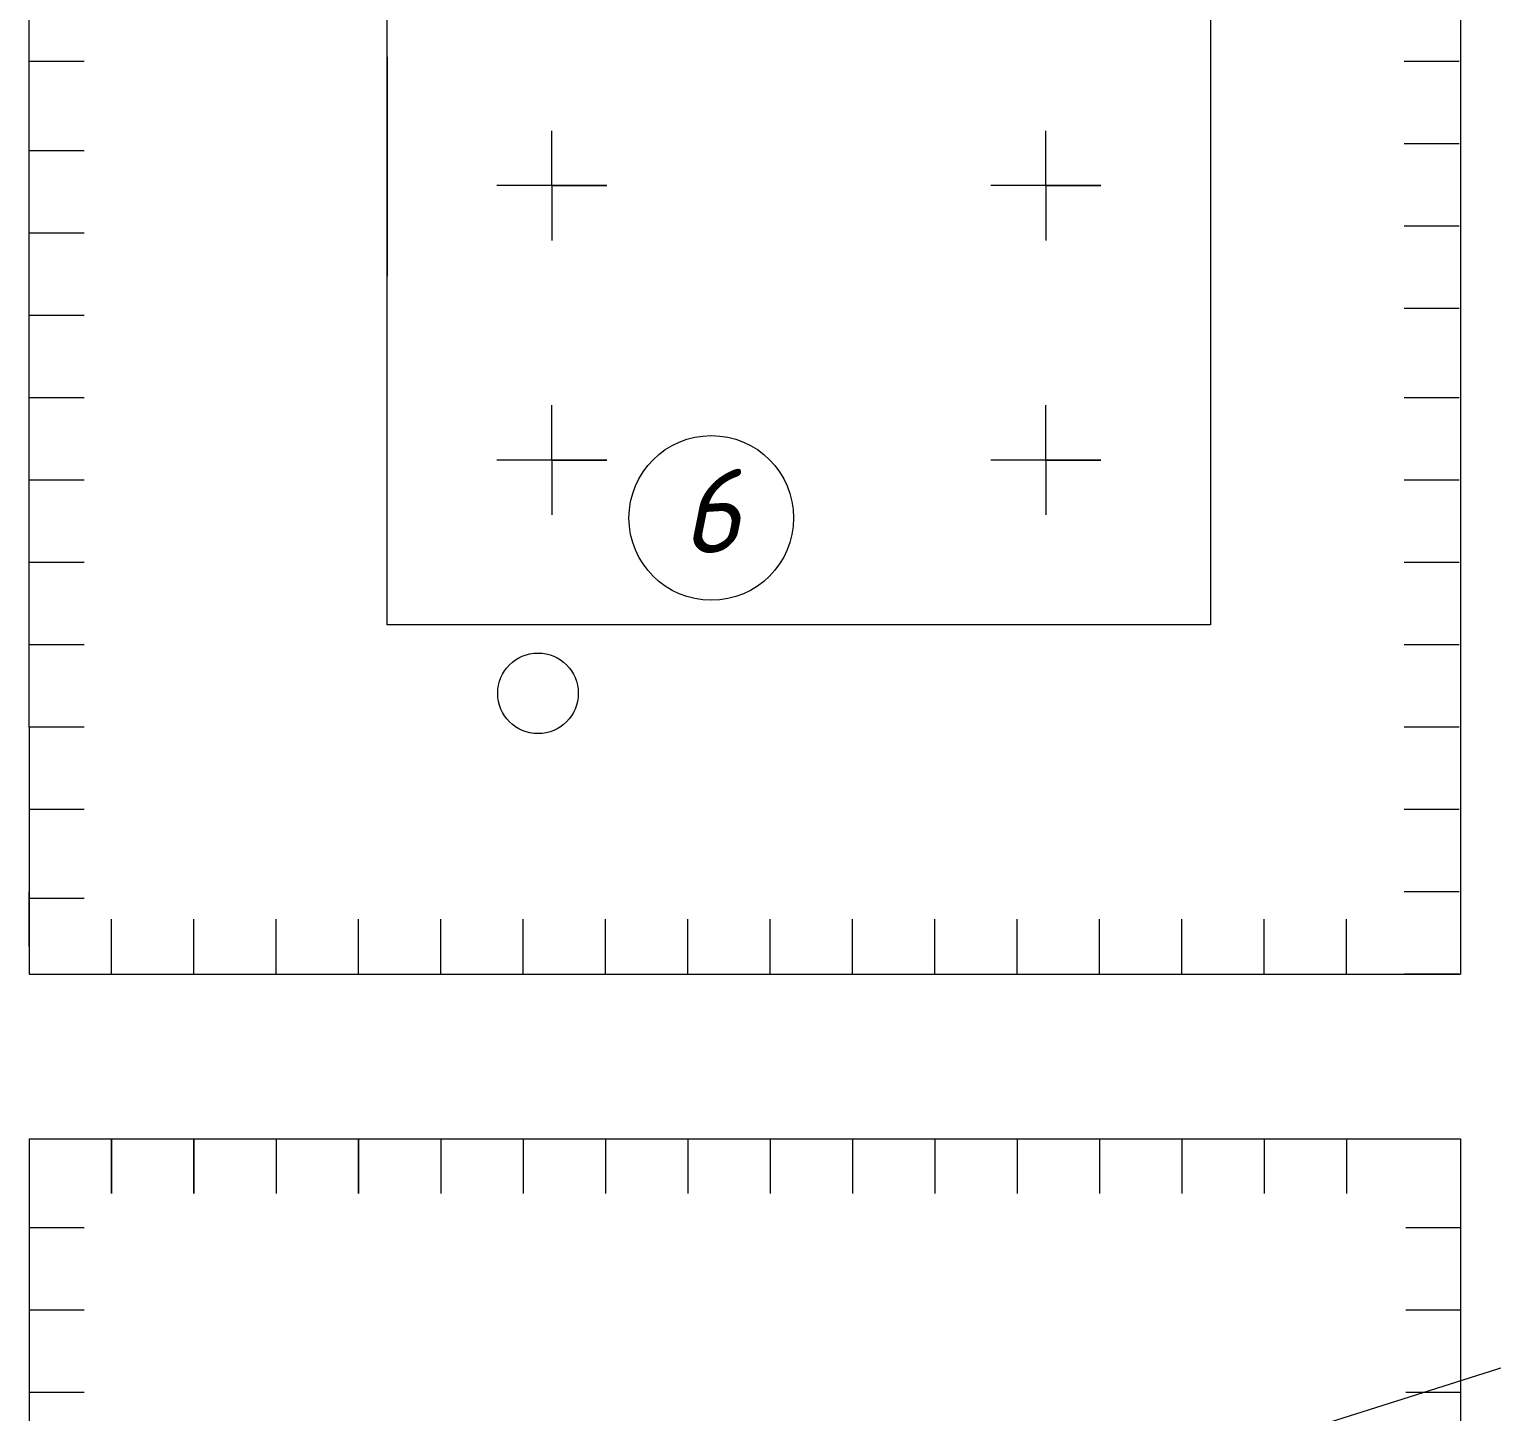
# Model space of a CAD drawing. Header units: millimetres. Extents: x 27137 to 30937, y -4667 to -569.
# Drawn here: x 30126.5 to 30153.14, y -2861.16 to -2835.98 of the extents above; entities that cross this region are included whole.
import ezdxf

# ---------------------------------------------------------------- set-up
doc = ezdxf.new("R2010")
doc.units = ezdxf.units.MM
doc.header["$LTSCALE"] = 0.4
doc.styles.add('Isocpeur', font='isocpeui.ttf', dxfattribs={"height": 2.5})

msp = doc.modelspace()

# ---------------------------------------------------------------- linework, layer by layer
at = {"lineweight": 15, "ltscale": 0.5}
for p, q in [((30126.4974, -2848.6887), (30126.4966, -2811.0508)), ((30163.7127, -2857.0754), (30136.2728, -2865.755))]:
    msp.add_line(p, q, dxfattribs=at)
at = {"lineweight": 15}
for p, q in [((30152.5767, -2811.0502), (30152.5767, -2853.1887)), ((30133.0182, -2846.8257), (30133.0182, -2821.8257)), ((30133.0182, -2846.8257), (30133.0182, -2821.8257)), ((30148.0182, -2821.8257), (30148.0182, -2846.8257)), ((30148.0182, -2821.8257), (30148.0182, -2846.8257)), ((30127.4974, -2836.5648), (30126.4974, -2836.5648)), ((30127.4974, -2836.5648), (30126.4974, -2836.5648)), ((30127.4974, -2836.5648), (30126.4974, -2836.5648)), ((30127.4974, -2836.5648), (30126.4974, -2836.5648)), ((30127.4974, -2836.5648), (30126.4974, -2836.5648)), ((30127.4974, -2836.5648), (30126.4974, -2836.5648)), ((30127.4974, -2836.5648), (30126.4974, -2836.5648)), ((30127.4974, -2836.5648), (30126.4974, -2836.5648)), ((30127.4974, -2836.5648), (30126.4974, -2836.5648)), ((30127.4974, -2836.5648), (30126.4974, -2836.5648)), ((30127.4974, -2836.5648), (30126.4974, -2836.5648)), ((30127.4974, -2836.5648), (30126.4974, -2836.5648)), ((30127.4974, -2836.5648), (30126.4974, -2836.5648)), ((30127.4974, -2836.5648), (30126.4974, -2836.5648)), ((30127.4974, -2836.5648), (30126.4974, -2836.5648)), ((30127.4974, -2836.5648), (30126.4974, -2836.5648)), ((30127.4974, -2836.5648), (30126.4974, -2836.5648)), ((30127.4974, -2836.5648), (30126.4974, -2836.5648)), ((30127.4974, -2836.5648), (30126.4974, -2836.5648)), ((30127.4974, -2836.5648), (30126.4974, -2836.5648)), ((30127.4974, -2836.5648), (30126.4974, -2836.5648)), ((30127.4974, -2836.5648), (30126.4974, -2836.5648)), ((30127.4974, -2836.5648), (30126.4974, -2836.5648)), ((30127.4974, -2836.5648), (30126.4974, -2836.5648)), ((30127.4974, -2836.5648), (30126.4974, -2836.5648)), ((30127.4974, -2836.5648), (30126.4974, -2836.5648)), ((30127.4974, -2836.5648), (30126.4974, -2836.5648)), ((30127.4974, -2836.5648), (30126.4974, -2836.5648)), ((30127.4974, -2836.5648), (30126.4974, -2836.5648)), ((30127.4974, -2836.5648), (30126.4974, -2836.5648)), ((30127.4974, -2836.5648), (30126.4974, -2836.5648)), ((30127.4974, -2836.5648), (30126.4974, -2836.5648)), ((30127.4974, -2836.5648), (30126.4974, -2836.5648)), ((30127.4974, -2836.5648), (30126.4974, -2836.5648)), ((30127.4974, -2836.5648), (30126.4974, -2836.5648)), ((30127.4974, -2836.5648), (30126.4974, -2836.5648)), ((30127.4974, -2836.5648), (30126.4974, -2836.5648)), ((30127.4974, -2836.5648), (30126.4974, -2836.5648)), ((30127.4974, -2836.5648), (30126.4974, -2836.5648)), ((30127.4974, -2836.5648), (30126.4974, -2836.5648)), ((30127.4974, -2836.5648), (30126.4974, -2836.5648)), ((30127.4974, -2836.5648), (30126.4974, -2836.5648)), ((30127.4974, -2836.5648), (30126.4974, -2836.5648)), ((30127.4974, -2836.5648), (30126.4974, -2836.5648)), ((30127.4974, -2836.5648), (30126.4974, -2836.5648)), ((30127.4974, -2836.5648), (30126.4974, -2836.5648)), ((30127.4974, -2836.5648), (30126.4974, -2836.5648)), ((30127.4974, -2836.5648), (30126.4974, -2836.5648)), ((30127.4974, -2836.5648), (30126.4974, -2836.5648)), ((30127.4974, -2836.5648), (30126.4974, -2836.5648)), ((30127.4974, -2836.5648), (30126.4974, -2836.5648)), ((30127.4974, -2836.5648), (30126.4974, -2836.5648)), ((30127.4974, -2836.5648), (30126.4974, -2836.5648)), ((30127.4974, -2836.5648), (30126.4974, -2836.5648)), ((30127.4974, -2836.5648), (30126.4974, -2836.5648)), ((30127.4974, -2836.5648), (30126.4974, -2836.5648)), ((30127.4974, -2836.5648), (30126.4974, -2836.5648)), ((30127.4974, -2836.5648), (30126.4974, -2836.5648)), ((30127.4974, -2836.5648), (30126.4974, -2836.5648)), ((30127.4974, -2836.5648), (30126.4974, -2836.5648)), ((30127.4974, -2836.5648), (30126.4974, -2836.5648)), ((30127.4974, -2836.5648), (30126.4974, -2836.5648)), ((30127.4974, -2836.5648), (30126.4974, -2836.5648)), ((30127.4974, -2836.5648), (30126.4974, -2836.5648)), ((30127.4974, -2836.5648), (30126.4974, -2836.5648)), ((30127.4974, -2836.5648), (30126.4974, -2836.5648)), ((30127.4974, -2836.5648), (30126.4974, -2836.5648)), ((30133.0182, -2836.4779), (30133.0182, -2840.4779)), ((30152.5472, -2836.5648), (30151.5472, -2836.5648)), ((30152.5472, -2836.5648), (30151.5472, -2836.5648)), ((30152.5472, -2836.5648), (30151.5472, -2836.5648)), ((30152.5472, -2836.5648), (30151.5472, -2836.5648)), ((30152.5472, -2836.5648), (30151.5472, -2836.5648)), ((30152.5472, -2836.5648), (30151.5472, -2836.5648)), ((30152.5472, -2836.5648), (30151.5472, -2836.5648)), ((30152.5472, -2836.5648), (30151.5472, -2836.5648)), ((30152.5472, -2836.5648), (30151.5472, -2836.5648)), ((30152.5472, -2836.5648), (30151.5472, -2836.5648)), ((30152.5472, -2836.5648), (30151.5472, -2836.5648)), ((30152.5472, -2836.5648), (30151.5472, -2836.5648)), ((30152.5472, -2836.5648), (30151.5472, -2836.5648)), ((30152.5472, -2836.5648), (30151.5472, -2836.5648)), ((30152.5472, -2836.5648), (30151.5472, -2836.5648)), ((30152.5472, -2836.5648), (30151.5472, -2836.5648)), ((30152.5472, -2836.5648), (30151.5472, -2836.5648)), ((30136.0182, -2838.8257), (30136.0182, -2837.8257)), ((30145.0182, -2838.8257), (30145.0182, -2837.8257)), ((30152.5472, -2838.0648), (30151.5472, -2838.0648)), ((30152.5472, -2838.0648), (30151.5472, -2838.0648)), ((30152.5472, -2838.0648), (30151.5472, -2838.0648)), ((30152.5472, -2838.0648), (30151.5472, -2838.0648)), ((30152.5472, -2838.0648), (30151.5472, -2838.0648)), ((30152.5472, -2838.0648), (30151.5472, -2838.0648)), ((30152.5472, -2838.0648), (30151.5472, -2838.0648)), ((30152.5472, -2838.0648), (30151.5472, -2838.0648)), ((30152.5472, -2838.0648), (30151.5472, -2838.0648)), ((30152.5472, -2838.0648), (30151.5472, -2838.0648)), ((30152.5472, -2838.0648), (30151.5472, -2838.0648)), ((30127.4974, -2838.1887), (30126.4974, -2838.1887)), ((30127.4974, -2838.1887), (30126.4974, -2838.1887)), ((30127.4974, -2838.1887), (30126.4974, -2838.1887)), ((30127.4974, -2838.1887), (30126.4974, -2838.1887)), ((30127.4974, -2838.1887), (30126.4974, -2838.1887)), ((30127.4974, -2838.1887), (30126.4974, -2838.1887)), ((30127.4974, -2838.1887), (30126.4974, -2838.1887)), ((30127.4974, -2838.1887), (30126.4974, -2838.1887)), ((30127.4974, -2838.1887), (30126.4974, -2838.1887)), ((30127.4974, -2838.1887), (30126.4974, -2838.1887)), ((30127.4974, -2838.1887), (30126.4974, -2838.1887)), ((30127.4974, -2838.1887), (30126.4974, -2838.1887)), ((30127.4974, -2838.1887), (30126.4974, -2838.1887)), ((30127.4974, -2838.1887), (30126.4974, -2838.1887)), ((30127.4974, -2838.1887), (30126.4974, -2838.1887)), ((30127.4974, -2838.1887), (30126.4974, -2838.1887)), ((30127.4974, -2838.1887), (30126.4974, -2838.1887)), ((30127.4974, -2838.1887), (30126.4974, -2838.1887)), ((30127.4974, -2838.1887), (30126.4974, -2838.1887)), ((30127.4974, -2838.1887), (30126.4974, -2838.1887)), ((30127.4974, -2838.1887), (30126.4974, -2838.1887)), ((30127.4974, -2838.1887), (30126.4974, -2838.1887)), ((30127.4974, -2838.1887), (30126.4974, -2838.1887)), ((30127.4974, -2838.1887), (30126.4974, -2838.1887)), ((30127.4974, -2838.1887), (30126.4974, -2838.1887)), ((30136.0182, -2838.8257), (30135.0182, -2838.8257)), ((30136.0182, -2838.8257), (30135.7079, -2838.8257)), ((30136.0182, -2838.8257), (30136.0182, -2838.8257)), ((30136.0182, -2838.8257), (30137.0182, -2838.8257)), ((30137.0182, -2838.8257), (30136.0182, -2838.8257)), ((30136.0182, -2838.8257), (30136.0182, -2839.8257)), ((30145.0182, -2838.8257), (30144.0182, -2838.8257)), ((30145.0182, -2838.8257), (30144.7079, -2838.8257)), ((30145.0182, -2838.8257), (30145.0182, -2838.8257)), ((30145.0182, -2838.8257), (30146.0182, -2838.8257)), ((30146.0182, -2838.8257), (30145.0182, -2838.8257)), ((30145.0182, -2838.8257), (30145.0182, -2839.8257)), ((30133.0182, -2846.8257), (30133.0182, -2839.2164)), ((30127.4974, -2839.6887), (30126.4974, -2839.6887)), ((30127.4974, -2839.6887), (30126.4974, -2839.6887)), ((30127.4974, -2839.6887), (30126.4974, -2839.6887)), ((30127.4974, -2839.6887), (30126.4974, -2839.6887)), ((30127.4974, -2839.6887), (30126.4974, -2839.6887)), ((30127.4974, -2839.6887), (30126.4974, -2839.6887)), ((30127.4974, -2839.6887), (30126.4974, -2839.6887)), ((30127.4974, -2839.6887), (30126.4974, -2839.6887)), ((30127.4974, -2839.6887), (30126.4974, -2839.6887)), ((30127.4974, -2839.6887), (30126.4974, -2839.6887)), ((30127.4974, -2839.6887), (30126.4974, -2839.6887)), ((30127.4974, -2839.6887), (30126.4974, -2839.6887)), ((30127.4974, -2839.6887), (30126.4974, -2839.6887)), ((30127.4974, -2839.6887), (30126.4974, -2839.6887)), ((30127.4974, -2839.6887), (30126.4974, -2839.6887)), ((30127.4974, -2839.6887), (30126.4974, -2839.6887)), ((30127.4974, -2839.6887), (30126.4974, -2839.6887)), ((30152.5472, -2839.5648), (30151.5472, -2839.5648)), ((30152.5472, -2839.5648), (30151.5472, -2839.5648)), ((30152.5472, -2839.5648), (30151.5472, -2839.5648)), ((30152.5472, -2839.5648), (30151.5472, -2839.5648)), ((30152.5472, -2839.5648), (30151.5472, -2839.5648)), ((30152.5472, -2839.5648), (30151.5472, -2839.5648)), ((30152.5472, -2839.5648), (30151.5472, -2839.5648)), ((30152.5472, -2839.5648), (30151.5472, -2839.5648)), ((30152.5472, -2839.5648), (30151.5472, -2839.5648)), ((30152.5472, -2839.5648), (30151.5472, -2839.5648)), ((30152.5472, -2839.5648), (30151.5472, -2839.5648)), ((30152.5472, -2839.5648), (30151.5472, -2839.5648)), ((30152.5472, -2839.5648), (30151.5472, -2839.5648)), ((30152.5472, -2839.5648), (30151.5472, -2839.5648)), ((30152.5472, -2839.5648), (30151.5472, -2839.5648)), ((30152.5472, -2839.5648), (30151.5472, -2839.5648)), ((30152.5472, -2839.5648), (30151.5472, -2839.5648)), ((30152.5472, -2839.5648), (30151.5472, -2839.5648)), ((30152.5472, -2839.5648), (30151.5472, -2839.5648)), ((30152.5472, -2839.5648), (30151.5472, -2839.5648)), ((30152.5472, -2839.5648), (30151.5472, -2839.5648)), ((30152.5472, -2841.0648), (30151.5472, -2841.0648)), ((30152.5472, -2841.0648), (30151.5472, -2841.0648)), ((30152.5472, -2841.0648), (30151.5472, -2841.0648)), ((30152.5472, -2841.0648), (30151.5472, -2841.0648)), ((30152.5472, -2841.0648), (30151.5472, -2841.0648)), ((30152.5472, -2841.0648), (30151.5472, -2841.0648)), ((30152.5472, -2841.0648), (30151.5472, -2841.0648)), ((30152.5472, -2841.0648), (30151.5472, -2841.0648)), ((30152.5472, -2841.0648), (30151.5472, -2841.0648)), ((30152.5472, -2841.0648), (30151.5472, -2841.0648)), ((30152.5472, -2841.0648), (30151.5472, -2841.0648)), ((30152.5472, -2841.0648), (30151.5472, -2841.0648)), ((30152.5472, -2841.0648), (30151.5472, -2841.0648)), ((30152.5472, -2841.0648), (30151.5472, -2841.0648)), ((30152.5472, -2841.0648), (30151.5472, -2841.0648)), ((30152.5472, -2841.0648), (30151.5472, -2841.0648)), ((30152.5472, -2841.0648), (30151.5472, -2841.0648)), ((30152.5472, -2841.0648), (30151.5472, -2841.0648)), ((30152.5472, -2841.0648), (30151.5472, -2841.0648)), ((30152.5472, -2841.0648), (30151.5472, -2841.0648)), ((30152.5472, -2841.0648), (30151.5472, -2841.0648)), ((30152.5472, -2841.0648), (30151.5472, -2841.0648)), ((30152.5472, -2841.0648), (30151.5472, -2841.0648)), ((30152.5472, -2841.0648), (30151.5472, -2841.0648)), ((30152.5472, -2841.0648), (30151.5472, -2841.0648)), ((30152.5472, -2841.0648), (30151.5472, -2841.0648)), ((30152.5472, -2841.0648), (30151.5472, -2841.0648)), ((30152.5472, -2841.0648), (30151.5472, -2841.0648)), ((30152.5472, -2841.0648), (30151.5472, -2841.0648)), ((30152.5472, -2841.0648), (30151.5472, -2841.0648)), ((30152.5472, -2841.0648), (30151.5472, -2841.0648)), ((30152.5472, -2841.0648), (30151.5472, -2841.0648)), ((30152.5472, -2841.0648), (30151.5472, -2841.0648)), ((30152.5472, -2841.0648), (30151.5472, -2841.0648)), ((30152.5472, -2841.0648), (30151.5472, -2841.0648)), ((30152.5472, -2841.0648), (30151.5472, -2841.0648)), ((30152.5472, -2841.0648), (30151.5472, -2841.0648)), ((30152.5472, -2841.0648), (30151.5472, -2841.0648)), ((30152.5472, -2841.0648), (30151.5472, -2841.0648)), ((30152.5472, -2841.0648), (30151.5472, -2841.0648)), ((30152.5472, -2841.0648), (30151.5472, -2841.0648)), ((30152.5472, -2841.0648), (30151.5472, -2841.0648)), ((30152.5472, -2841.0648), (30151.5472, -2841.0648)), ((30152.5472, -2841.0648), (30151.5472, -2841.0648)), ((30152.5472, -2841.0648), (30151.5472, -2841.0648)), ((30152.5472, -2841.0648), (30151.5472, -2841.0648)), ((30152.5472, -2841.0648), (30151.5472, -2841.0648)), ((30152.5472, -2841.0648), (30151.5472, -2841.0648)), ((30152.5472, -2841.0648), (30151.5472, -2841.0648)), ((30152.5472, -2841.0648), (30151.5472, -2841.0648)), ((30152.5472, -2841.0648), (30151.5472, -2841.0648)), ((30152.5472, -2841.0648), (30151.5472, -2841.0648)), ((30152.5472, -2841.0648), (30151.5472, -2841.0648)), ((30152.5472, -2841.0648), (30151.5472, -2841.0648)), ((30152.5472, -2841.0648), (30151.5472, -2841.0648)), ((30152.5472, -2841.0648), (30151.5472, -2841.0648)), ((30152.5472, -2841.0648), (30151.5472, -2841.0648)), ((30152.5472, -2841.0648), (30151.5472, -2841.0648)), ((30152.5472, -2841.0648), (30151.5472, -2841.0648)), ((30152.5472, -2841.0648), (30151.5472, -2841.0648)), ((30152.5472, -2841.0648), (30151.5472, -2841.0648)), ((30152.5472, -2841.0648), (30151.5472, -2841.0648)), ((30152.5472, -2841.0648), (30151.5472, -2841.0648)), ((30152.5472, -2841.0648), (30151.5472, -2841.0648)), ((30152.5472, -2841.0648), (30151.5472, -2841.0648)), ((30152.5472, -2841.0648), (30151.5472, -2841.0648)), ((30152.5472, -2841.0648), (30151.5472, -2841.0648)), ((30127.4974, -2841.1887), (30126.4974, -2841.1887)), ((30127.4974, -2841.1887), (30126.4974, -2841.1887)), ((30127.4974, -2841.1887), (30126.4974, -2841.1887)), ((30127.4974, -2841.1887), (30126.4974, -2841.1887)), ((30127.4974, -2841.1887), (30126.4974, -2841.1887)), ((30127.4974, -2841.1887), (30126.4974, -2841.1887)), ((30127.4974, -2841.1887), (30126.4974, -2841.1887)), ((30127.4974, -2841.1887), (30126.4974, -2841.1887)), ((30127.4974, -2841.1887), (30126.4974, -2841.1887)), ((30127.4974, -2841.1887), (30126.4974, -2841.1887)), ((30127.4974, -2841.1887), (30126.4974, -2841.1887)), ((30127.4974, -2842.6887), (30126.4974, -2842.6887)), ((30127.4974, -2842.6887), (30126.4974, -2842.6887)), ((30127.4974, -2842.6887), (30126.4974, -2842.6887)), ((30127.4974, -2842.6887), (30126.4974, -2842.6887)), ((30127.4974, -2842.6887), (30126.4974, -2842.6887)), ((30127.4974, -2842.6887), (30126.4974, -2842.6887)), ((30127.4974, -2842.6887), (30126.4974, -2842.6887)), ((30127.4974, -2842.6887), (30126.4974, -2842.6887)), ((30127.4974, -2842.6887), (30126.4974, -2842.6887)), ((30127.4974, -2842.6887), (30126.4974, -2842.6887)), ((30127.4974, -2842.6887), (30126.4974, -2842.6887)), ((30127.4974, -2842.6887), (30126.4974, -2842.6887)), ((30127.4974, -2842.6887), (30126.4974, -2842.6887)), ((30152.5472, -2842.6887), (30151.5472, -2842.6887)), ((30152.5472, -2842.6887), (30151.5472, -2842.6887)), ((30152.5472, -2842.6887), (30151.5472, -2842.6887)), ((30152.5472, -2842.6887), (30151.5472, -2842.6887)), ((30152.5472, -2842.6887), (30151.5472, -2842.6887)), ((30152.5472, -2842.6887), (30151.5472, -2842.6887)), ((30152.5472, -2842.6887), (30151.5472, -2842.6887)), ((30152.5472, -2842.6887), (30151.5472, -2842.6887)), ((30152.5472, -2842.6887), (30151.5472, -2842.6887)), ((30152.5472, -2842.6887), (30151.5472, -2842.6887)), ((30152.5472, -2842.6887), (30151.5472, -2842.6887)), ((30152.5472, -2842.6887), (30151.5472, -2842.6887)), ((30152.5472, -2842.6887), (30151.5472, -2842.6887)), ((30152.5472, -2842.6887), (30151.5472, -2842.6887)), ((30152.5472, -2842.6887), (30151.5472, -2842.6887)), ((30152.5472, -2842.6887), (30151.5472, -2842.6887)), ((30152.5472, -2842.6887), (30151.5472, -2842.6887)), ((30152.5472, -2842.6887), (30151.5472, -2842.6887)), ((30152.5472, -2842.6887), (30151.5472, -2842.6887)), ((30152.5472, -2842.6887), (30151.5472, -2842.6887)), ((30152.5472, -2842.6887), (30151.5472, -2842.6887)), ((30152.5472, -2842.6887), (30151.5472, -2842.6887)), ((30152.5472, -2842.6887), (30151.5472, -2842.6887)), ((30152.5472, -2842.6887), (30151.5472, -2842.6887)), ((30152.5472, -2842.6887), (30151.5472, -2842.6887)), ((30136.0182, -2843.8257), (30136.0182, -2842.8257)), ((30145.0182, -2843.8257), (30145.0182, -2842.8257)), ((30136.0182, -2843.8257), (30135.0182, -2843.8257)), ((30136.0182, -2843.8257), (30136.0182, -2843.8257)), ((30136.0182, -2843.8257), (30136.0182, -2844.2885)), ((30136.0182, -2843.8257), (30137.0182, -2843.8257)), ((30137.0182, -2843.8257), (30136.0182, -2843.8257)), ((30136.0182, -2843.8257), (30136.0182, -2844.8257)), ((30145.0182, -2843.8257), (30144.0182, -2843.8257)), ((30145.0182, -2843.8257), (30145.0182, -2843.8257)), ((30145.0182, -2843.8257), (30145.0182, -2844.2885)), ((30145.0182, -2843.8257), (30146.0182, -2843.8257)), ((30146.0182, -2843.8257), (30145.0182, -2843.8257)), ((30145.0182, -2843.8257), (30145.0182, -2844.8257)), ((30127.4974, -2844.1887), (30126.4974, -2844.1887)), ((30127.4974, -2844.1887), (30126.4974, -2844.1887)), ((30127.4974, -2844.1887), (30126.4974, -2844.1887)), ((30127.4974, -2844.1887), (30126.4974, -2844.1887)), ((30127.4974, -2844.1887), (30126.4974, -2844.1887)), ((30127.4974, -2844.1887), (30126.4974, -2844.1887)), ((30127.4974, -2844.1887), (30126.4974, -2844.1887)), ((30127.4974, -2844.1887), (30126.4974, -2844.1887)), ((30127.4974, -2844.1887), (30126.4974, -2844.1887)), ((30127.4974, -2844.1887), (30126.4974, -2844.1887)), ((30127.4974, -2844.1887), (30126.4974, -2844.1887)), ((30127.4974, -2844.1887), (30126.4974, -2844.1887)), ((30127.4974, -2844.1887), (30126.4974, -2844.1887)), ((30127.4974, -2844.1887), (30126.4974, -2844.1887)), ((30127.4974, -2844.1887), (30126.4974, -2844.1887)), ((30127.4974, -2844.1887), (30126.4974, -2844.1887)), ((30127.4974, -2844.1887), (30126.4974, -2844.1887)), ((30152.5472, -2844.1887), (30151.5472, -2844.1887)), ((30152.5472, -2844.1887), (30151.5472, -2844.1887)), ((30152.5472, -2844.1887), (30151.5472, -2844.1887)), ((30152.5472, -2844.1887), (30151.5472, -2844.1887)), ((30152.5472, -2844.1887), (30151.5472, -2844.1887)), ((30152.5472, -2844.1887), (30151.5472, -2844.1887)), ((30152.5472, -2844.1887), (30151.5472, -2844.1887)), ((30152.5472, -2844.1887), (30151.5472, -2844.1887)), ((30152.5472, -2844.1887), (30151.5472, -2844.1887)), ((30152.5472, -2844.1887), (30151.5472, -2844.1887)), ((30152.5472, -2844.1887), (30151.5472, -2844.1887)), ((30152.5472, -2844.1887), (30151.5472, -2844.1887)), ((30152.5472, -2844.1887), (30151.5472, -2844.1887)), ((30152.5472, -2844.1887), (30151.5472, -2844.1887)), ((30152.5472, -2844.1887), (30151.5472, -2844.1887)), ((30152.5472, -2844.1887), (30151.5472, -2844.1887)), ((30152.5472, -2844.1887), (30151.5472, -2844.1887)), ((30127.4974, -2845.6887), (30126.4974, -2845.6887)), ((30127.4974, -2845.6887), (30126.4974, -2845.6887)), ((30127.4974, -2845.6887), (30126.4974, -2845.6887)), ((30127.4974, -2845.6887), (30126.4974, -2845.6887)), ((30127.4974, -2845.6887), (30126.4974, -2845.6887)), ((30127.4974, -2845.6887), (30126.4974, -2845.6887)), ((30127.4974, -2845.6887), (30126.4974, -2845.6887)), ((30127.4974, -2845.6887), (30126.4974, -2845.6887)), ((30127.4974, -2845.6887), (30126.4974, -2845.6887)), ((30127.4974, -2845.6887), (30126.4974, -2845.6887)), ((30127.4974, -2845.6887), (30126.4974, -2845.6887)), ((30152.5472, -2845.6887), (30151.5472, -2845.6887)), ((30152.5472, -2845.6887), (30151.5472, -2845.6887)), ((30152.5472, -2845.6887), (30151.5472, -2845.6887)), ((30152.5472, -2845.6887), (30151.5472, -2845.6887)), ((30152.5472, -2845.6887), (30151.5472, -2845.6887)), ((30152.5472, -2845.6887), (30151.5472, -2845.6887)), ((30152.5472, -2845.6887), (30151.5472, -2845.6887)), ((30152.5472, -2845.6887), (30151.5472, -2845.6887)), ((30152.5472, -2845.6887), (30151.5472, -2845.6887)), ((30152.5472, -2845.6887), (30151.5472, -2845.6887)), ((30152.5472, -2845.6887), (30151.5472, -2845.6887)), ((30148.0182, -2846.8257), (30133.0182, -2846.8257)), ((30127.4974, -2847.1887), (30126.4974, -2847.1887)), ((30127.4974, -2847.1887), (30126.4974, -2847.1887)), ((30127.4974, -2847.1887), (30126.4974, -2847.1887)), ((30127.4974, -2847.1887), (30126.4974, -2847.1887)), ((30127.4974, -2847.1887), (30126.4974, -2847.1887)), ((30127.4974, -2847.1887), (30126.4974, -2847.1887)), ((30127.4974, -2847.1887), (30126.4974, -2847.1887)), ((30127.4974, -2847.1887), (30126.4974, -2847.1887)), ((30127.4974, -2847.1887), (30126.4974, -2847.1887)), ((30127.4974, -2847.1887), (30126.4974, -2847.1887)), ((30127.4974, -2847.1887), (30126.4974, -2847.1887)), ((30127.4974, -2847.1887), (30126.4974, -2847.1887)), ((30127.4974, -2847.1887), (30126.4974, -2847.1887)), ((30127.4974, -2847.1887), (30126.4974, -2847.1887)), ((30127.4974, -2847.1887), (30126.4974, -2847.1887)), ((30127.4974, -2847.1887), (30126.4974, -2847.1887)), ((30127.4974, -2847.1887), (30126.4974, -2847.1887)), ((30127.4974, -2847.1887), (30126.4974, -2847.1887)), ((30127.4974, -2847.1887), (30126.4974, -2847.1887)), ((30127.4974, -2847.1887), (30126.4974, -2847.1887)), ((30127.4974, -2847.1887), (30126.4974, -2847.1887)), ((30152.5472, -2847.1887), (30151.5472, -2847.1887)), ((30152.5472, -2847.1887), (30151.5472, -2847.1887)), ((30152.5472, -2847.1887), (30151.5472, -2847.1887)), ((30152.5472, -2847.1887), (30151.5472, -2847.1887)), ((30152.5472, -2847.1887), (30151.5472, -2847.1887)), ((30152.5472, -2847.1887), (30151.5472, -2847.1887)), ((30152.5472, -2847.1887), (30151.5472, -2847.1887)), ((30152.5472, -2847.1887), (30151.5472, -2847.1887)), ((30152.5472, -2847.1887), (30151.5472, -2847.1887)), ((30152.5472, -2847.1887), (30151.5472, -2847.1887)), ((30152.5472, -2847.1887), (30151.5472, -2847.1887)), ((30152.5472, -2847.1887), (30151.5472, -2847.1887)), ((30152.5472, -2847.1887), (30151.5472, -2847.1887)), ((30126.4974, -2848.6887), (30126.4974, -2847.6887)), ((30126.4974, -2848.6887), (30126.4974, -2847.6887)), ((30126.4974, -2848.6887), (30126.4974, -2853.1887)), ((30127.4974, -2848.6887), (30126.4974, -2848.6887)), ((30127.4974, -2848.6887), (30126.4974, -2848.6887)), ((30127.4974, -2848.6887), (30126.4974, -2848.6887)), ((30127.4974, -2848.6887), (30126.4974, -2848.6887)), ((30127.4974, -2848.6887), (30126.4974, -2848.6887)), ((30127.4974, -2848.6887), (30126.4974, -2848.6887)), ((30127.4974, -2848.6887), (30126.4974, -2848.6887)), ((30127.4974, -2848.6887), (30126.4974, -2848.6887)), ((30127.4974, -2848.6887), (30126.4974, -2848.6887)), ((30127.4974, -2848.6887), (30126.4974, -2848.6887)), ((30127.4974, -2848.6887), (30126.4974, -2848.6887)), ((30127.4974, -2848.6887), (30126.4974, -2848.6887)), ((30127.4974, -2848.6887), (30126.4974, -2848.6887)), ((30127.4974, -2848.6887), (30126.4974, -2848.6887)), ((30127.4974, -2848.6887), (30126.4974, -2848.6887)), ((30127.4974, -2848.6887), (30126.4974, -2848.6887)), ((30127.4974, -2848.6887), (30126.4974, -2848.6887)), ((30127.4974, -2848.6887), (30126.4974, -2848.6887)), ((30127.4974, -2848.6887), (30126.4974, -2848.6887)), ((30127.4974, -2848.6887), (30126.4974, -2848.6887)), ((30127.4974, -2848.6887), (30126.4974, -2848.6887)), ((30127.4974, -2848.6887), (30126.4974, -2848.6887)), ((30127.4974, -2848.6887), (30126.4974, -2848.6887)), ((30127.4974, -2848.6887), (30126.4974, -2848.6887)), ((30127.4974, -2848.6887), (30126.4974, -2848.6887)), ((30127.4974, -2848.6887), (30126.4974, -2848.6887)), ((30127.4974, -2848.6887), (30126.4974, -2848.6887)), ((30127.4974, -2848.6887), (30126.4974, -2848.6887)), ((30127.4974, -2848.6887), (30126.4974, -2848.6887)), ((30127.4974, -2848.6887), (30126.4974, -2848.6887)), ((30127.4974, -2848.6887), (30126.4974, -2848.6887)), ((30127.4974, -2848.6887), (30126.4974, -2848.6887)), ((30127.4974, -2848.6887), (30126.4974, -2848.6887)), ((30127.4974, -2848.6887), (30126.4974, -2848.6887)), ((30127.4974, -2848.6887), (30126.4974, -2848.6887)), ((30127.4974, -2848.6887), (30126.4974, -2848.6887)), ((30127.4974, -2848.6887), (30126.4974, -2848.6887)), ((30127.4974, -2848.6887), (30126.4974, -2848.6887)), ((30127.4974, -2848.6887), (30126.4974, -2848.6887)), ((30127.4974, -2848.6887), (30126.4974, -2848.6887)), ((30127.4974, -2848.6887), (30126.4974, -2848.6887)), ((30127.4974, -2848.6887), (30126.4974, -2848.6887)), ((30152.5472, -2848.6887), (30151.5472, -2848.6887)), ((30152.5472, -2848.6887), (30151.5472, -2848.6887)), ((30152.5472, -2848.6887), (30151.5472, -2848.6887)), ((30152.5472, -2848.6887), (30151.5472, -2848.6887)), ((30152.5472, -2848.6887), (30151.5472, -2848.6887)), ((30152.5472, -2848.6887), (30151.5472, -2848.6887)), ((30152.5472, -2848.6887), (30151.5472, -2848.6887)), ((30152.5472, -2848.6887), (30151.5472, -2848.6887)), ((30152.5472, -2848.6887), (30151.5472, -2848.6887)), ((30152.5472, -2848.6887), (30151.5472, -2848.6887)), ((30152.5472, -2848.6887), (30151.5472, -2848.6887)), ((30152.5472, -2848.6887), (30151.5472, -2848.6887)), ((30152.5472, -2848.6887), (30151.5472, -2848.6887)), ((30152.5472, -2848.6887), (30151.5472, -2848.6887)), ((30152.5472, -2848.6887), (30151.5472, -2848.6887)), ((30152.5472, -2848.6887), (30151.5472, -2848.6887)), ((30152.5472, -2848.6887), (30151.5472, -2848.6887)), ((30127.4974, -2850.1887), (30126.4974, -2850.1887)), ((30127.4974, -2850.1887), (30126.4974, -2850.1887)), ((30127.4974, -2850.1887), (30126.4974, -2850.1887)), ((30127.4974, -2850.1887), (30126.4974, -2850.1887)), ((30127.4974, -2850.1887), (30126.4974, -2850.1887)), ((30127.4974, -2850.1887), (30126.4974, -2850.1887)), ((30127.4974, -2850.1887), (30126.4974, -2850.1887)), ((30127.4974, -2850.1887), (30126.4974, -2850.1887)), ((30127.4974, -2850.1887), (30126.4974, -2850.1887)), ((30127.4974, -2850.1887), (30126.4974, -2850.1887)), ((30127.4974, -2850.1887), (30126.4974, -2850.1887)), ((30152.5472, -2850.1887), (30151.5472, -2850.1887)), ((30152.5472, -2850.1887), (30151.5472, -2850.1887)), ((30152.5472, -2850.1887), (30151.5472, -2850.1887)), ((30152.5472, -2850.1887), (30151.5472, -2850.1887)), ((30152.5472, -2850.1887), (30151.5472, -2850.1887)), ((30152.5472, -2850.1887), (30151.5472, -2850.1887)), ((30152.5472, -2850.1887), (30151.5472, -2850.1887)), ((30152.5472, -2850.1887), (30151.5472, -2850.1887)), ((30152.5472, -2850.1887), (30151.5472, -2850.1887)), ((30152.5472, -2850.1887), (30151.5472, -2850.1887)), ((30152.5472, -2850.1887), (30151.5472, -2850.1887)), ((30152.5472, -2850.1887), (30151.5472, -2850.1887)), ((30152.5472, -2850.1887), (30151.5472, -2850.1887)), ((30152.5472, -2850.1887), (30151.5472, -2850.1887)), ((30152.5472, -2850.1887), (30151.5472, -2850.1887)), ((30152.5472, -2850.1887), (30151.5472, -2850.1887)), ((30152.5472, -2850.1887), (30151.5472, -2850.1887)), ((30152.5472, -2850.1887), (30151.5472, -2850.1887)), ((30152.5472, -2850.1887), (30151.5472, -2850.1887)), ((30152.5472, -2850.1887), (30151.5472, -2850.1887)), ((30152.5472, -2850.1887), (30151.5472, -2850.1887)), ((30152.5472, -2850.1887), (30151.5472, -2850.1887)), ((30152.5472, -2850.1887), (30151.5472, -2850.1887)), ((30152.5472, -2850.1887), (30151.5472, -2850.1887)), ((30126.4974, -2852.6887), (30126.4974, -2851.6887)), ((30126.4974, -2852.6887), (30126.4974, -2851.6887)), ((30152.5472, -2851.6887), (30151.5472, -2851.6887)), ((30152.5472, -2851.6887), (30151.5472, -2851.6887)), ((30152.5472, -2851.6887), (30151.5472, -2851.6887)), ((30152.5472, -2851.6887), (30151.5472, -2851.6887)), ((30152.5472, -2851.6887), (30151.5472, -2851.6887)), ((30152.5472, -2851.6887), (30151.5472, -2851.6887)), ((30152.5472, -2851.6887), (30151.5472, -2851.6887)), ((30152.5472, -2851.6887), (30151.5472, -2851.6887)), ((30152.5472, -2851.6887), (30151.5472, -2851.6887)), ((30152.5472, -2851.6887), (30151.5472, -2851.6887)), ((30152.5472, -2851.6887), (30151.5472, -2851.6887)), ((30152.5472, -2851.6887), (30151.5472, -2851.6887)), ((30152.5472, -2851.6887), (30151.5472, -2851.6887)), ((30152.5472, -2851.6887), (30151.5472, -2851.6887)), ((30152.5472, -2851.6887), (30151.5472, -2851.6887)), ((30152.5472, -2851.6887), (30151.5472, -2851.6887)), ((30152.5472, -2851.6887), (30151.5472, -2851.6887)), ((30127.4974, -2851.8126), (30126.4974, -2851.8126)), ((30127.4974, -2851.8126), (30126.4974, -2851.8126)), ((30127.4974, -2851.8126), (30126.4974, -2851.8126)), ((30127.4974, -2851.8126), (30126.4974, -2851.8126)), ((30127.4974, -2851.8126), (30126.4974, -2851.8126)), ((30127.4974, -2851.8126), (30126.4974, -2851.8126)), ((30127.4974, -2851.8126), (30126.4974, -2851.8126)), ((30127.4974, -2851.8126), (30126.4974, -2851.8126)), ((30127.4974, -2851.8126), (30126.4974, -2851.8126)), ((30127.4974, -2851.8126), (30126.4974, -2851.8126)), ((30127.4974, -2851.8126), (30126.4974, -2851.8126)), ((30127.4974, -2851.8126), (30126.4974, -2851.8126)), ((30127.4974, -2851.8126), (30126.4974, -2851.8126)), ((30127.4974, -2851.8126), (30126.4974, -2851.8126)), ((30127.4974, -2851.8126), (30126.4974, -2851.8126)), ((30127.4974, -2851.8126), (30126.4974, -2851.8126)), ((30127.4974, -2851.8126), (30126.4974, -2851.8126)), ((30127.9974, -2853.1887), (30127.9974, -2852.1887)), ((30127.9974, -2853.1887), (30127.9974, -2852.1887)), ((30127.9974, -2853.1887), (30127.9974, -2852.1887)), ((30127.9974, -2853.1887), (30127.9974, -2852.1887)), ((30129.4974, -2853.1887), (30129.4974, -2852.1887)), ((30129.4974, -2853.1887), (30129.4974, -2852.1887)), ((30130.9974, -2853.1887), (30130.9974, -2852.1887)), ((30130.9974, -2853.1887), (30130.9974, -2852.1887)), ((30130.9974, -2853.1887), (30130.9974, -2852.1887)), ((30130.9974, -2853.1887), (30130.9974, -2852.1887)), ((30132.4974, -2853.1887), (30132.4974, -2852.1887)), ((30132.4974, -2853.1887), (30132.4974, -2852.1887)), ((30132.4974, -2853.1887), (30132.4974, -2852.1887)), ((30132.4974, -2853.1887), (30132.4974, -2852.1887)), ((30132.4974, -2853.1887), (30132.4974, -2852.1887)), ((30132.4974, -2853.1887), (30132.4974, -2852.1887)), ((30133.9974, -2853.1887), (30133.9974, -2852.1887)), ((30133.9974, -2853.1887), (30133.9974, -2852.1887)), ((30133.9974, -2853.1887), (30133.9974, -2852.1887)), ((30133.9974, -2853.1887), (30133.9974, -2852.1887)), ((30133.9974, -2853.1887), (30133.9974, -2852.1887)), ((30133.9974, -2853.1887), (30133.9974, -2852.1887)), ((30135.4974, -2853.1887), (30135.4974, -2852.1887)), ((30135.4974, -2853.1887), (30135.4974, -2852.1887)), ((30135.4974, -2853.1887), (30135.4974, -2852.1887)), ((30135.4974, -2853.1887), (30135.4974, -2852.1887)), ((30136.9974, -2853.1887), (30136.9974, -2852.1887)), ((30136.9974, -2853.1887), (30136.9974, -2852.1887)), ((30138.4974, -2853.1887), (30138.4974, -2852.1887)), ((30138.4974, -2853.1887), (30138.4974, -2852.1887)), ((30138.4974, -2853.1887), (30138.4974, -2852.1887)), ((30138.4974, -2853.1887), (30138.4974, -2852.1887)), ((30139.9974, -2853.1887), (30139.9974, -2852.1887)), ((30139.9974, -2853.1887), (30139.9974, -2852.1887)), ((30141.4974, -2853.1887), (30141.4974, -2852.1887)), ((30141.4974, -2853.1887), (30141.4974, -2852.1887)), ((30141.4974, -2853.1887), (30141.4974, -2852.1887)), ((30141.4974, -2853.1887), (30141.4974, -2852.1887)), ((30142.9974, -2853.1887), (30142.9974, -2852.1887)), ((30142.9974, -2853.1887), (30142.9974, -2852.1887)), ((30144.4974, -2853.1887), (30144.4974, -2852.1887)), ((30144.4974, -2853.1887), (30144.4974, -2852.1887)), ((30144.4974, -2853.1887), (30144.4974, -2852.1887)), ((30144.4974, -2853.1887), (30144.4974, -2852.1887)), ((30145.9974, -2853.1887), (30145.9974, -2852.1887)), ((30145.9974, -2853.1887), (30145.9974, -2852.1887)), ((30147.4974, -2853.1887), (30147.4974, -2852.1887)), ((30147.4974, -2853.1887), (30147.4974, -2852.1887)), ((30147.4974, -2853.1887), (30147.4974, -2852.1887)), ((30147.4974, -2853.1887), (30147.4974, -2852.1887)), ((30148.9974, -2853.1887), (30148.9974, -2852.1887)), ((30148.9974, -2853.1887), (30148.9974, -2852.1887)), ((30150.4974, -2853.1887), (30150.4974, -2852.1887)), ((30150.4974, -2853.1887), (30150.4974, -2852.1887)), ((30126.4974, -2853.1887), (30152.5767, -2853.1887)), ((30152.5472, -2853.1887), (30151.5472, -2853.1887)), ((30152.5472, -2853.1887), (30151.5472, -2853.1887)), ((30152.5472, -2853.1887), (30151.5472, -2853.1887)), ((30152.5472, -2853.1887), (30151.5472, -2853.1887)), ((30152.5472, -2853.1887), (30151.5472, -2853.1887)), ((30152.5472, -2853.1887), (30151.5472, -2853.1887)), ((30152.5472, -2853.1887), (30151.5472, -2853.1887)), ((30152.5472, -2853.1887), (30151.5472, -2853.1887)), ((30152.5472, -2853.1887), (30151.5472, -2853.1887)), ((30152.5472, -2853.1887), (30151.5472, -2853.1887)), ((30152.5472, -2853.1887), (30151.5472, -2853.1887)), ((30126.4974, -2856.1887), (30126.4974, -2875.3381)), ((30126.4974, -2856.1887), (30136.9974, -2856.1887)), ((30126.4974, -2856.1887), (30152.5767, -2856.1887)), ((30127.9974, -2857.1887), (30127.9974, -2856.1887)), ((30127.9974, -2857.1887), (30127.9974, -2856.1887)), ((30127.9974, -2856.1887), (30127.9974, -2857.1887)), ((30127.9974, -2856.1887), (30127.9974, -2857.1887)), ((30129.4974, -2857.1887), (30129.4974, -2856.1887)), ((30129.4974, -2857.1887), (30129.4974, -2856.1887)), ((30129.4974, -2856.1887), (30129.4974, -2857.1887)), ((30129.4974, -2856.1887), (30129.4974, -2857.1887)), ((30129.4974, -2856.1887), (30129.4974, -2857.1887)), ((30129.4974, -2856.1887), (30129.4974, -2857.1887)), ((30130.9974, -2856.1887), (30130.9974, -2857.1887)), ((30130.9974, -2856.1887), (30130.9974, -2857.1887)), ((30130.9974, -2856.1887), (30130.9974, -2857.1887)), ((30130.9974, -2856.1887), (30130.9974, -2857.1887)), ((30130.9974, -2856.1887), (30130.9974, -2857.1887)), ((30130.9974, -2856.1887), (30130.9974, -2857.1887)), ((30132.4974, -2857.1887), (30132.4974, -2856.1887)), ((30132.4974, -2857.1887), (30132.4974, -2856.1887)), ((30132.4974, -2856.1887), (30132.4974, -2857.1887)), ((30132.4974, -2856.1887), (30132.4974, -2857.1887)), ((30132.4974, -2856.1887), (30132.4974, -2857.1887)), ((30132.4974, -2856.1887), (30132.4974, -2857.1887)), ((30132.4974, -2856.1887), (30132.4974, -2857.1887)), ((30132.4974, -2856.1887), (30132.4974, -2857.1887)), ((30133.9974, -2856.1887), (30133.9974, -2857.1887)), ((30133.9974, -2856.1887), (30133.9974, -2857.1887)), ((30135.4974, -2856.1887), (30135.4974, -2857.1887)), ((30135.4974, -2856.1887), (30135.4974, -2857.1887)), ((30135.4974, -2856.1887), (30135.4974, -2857.1887)), ((30135.4974, -2856.1887), (30135.4974, -2857.1887)), ((30136.9974, -2856.1887), (30136.9974, -2857.1887)), ((30136.9974, -2856.1887), (30136.9974, -2857.1887)), ((30138.4974, -2856.1887), (30138.4974, -2857.1887)), ((30138.4974, -2856.1887), (30138.4974, -2857.1887)), ((30138.4974, -2856.1887), (30138.4974, -2857.1887)), ((30138.4974, -2856.1887), (30138.4974, -2857.1887)), ((30139.9974, -2856.1887), (30139.9974, -2857.1887)), ((30139.9974, -2856.1887), (30139.9974, -2857.1887)), ((30141.4974, -2856.1887), (30141.4974, -2857.1887)), ((30141.4974, -2856.1887), (30141.4974, -2857.1887)), ((30141.4974, -2856.1887), (30141.4974, -2857.1887)), ((30141.4974, -2856.1887), (30141.4974, -2857.1887)), ((30142.9974, -2856.1887), (30142.9974, -2857.1887)), ((30142.9974, -2856.1887), (30142.9974, -2857.1887)), ((30144.4974, -2856.1887), (30144.4974, -2857.1887)), ((30144.4974, -2856.1887), (30144.4974, -2857.1887)), ((30144.4974, -2856.1887), (30144.4974, -2857.1887)), ((30144.4974, -2856.1887), (30144.4974, -2857.1887)), ((30145.9974, -2856.1887), (30145.9974, -2857.1887)), ((30145.9974, -2856.1887), (30145.9974, -2857.1887)), ((30147.4974, -2856.1887), (30147.4974, -2857.1887)), ((30147.4974, -2856.1887), (30147.4974, -2857.1887)), ((30147.4974, -2856.1887), (30147.4974, -2857.1887)), ((30147.4974, -2856.1887), (30147.4974, -2857.1887)), ((30148.9974, -2856.1887), (30148.9974, -2857.1887)), ((30148.9974, -2856.1887), (30148.9974, -2857.1887)), ((30150.4974, -2856.1887), (30150.4974, -2857.1887)), ((30150.4974, -2856.1887), (30150.4974, -2857.1887)), ((30152.5767, -2856.1887), (30152.5767, -2904.8572)), ((30127.4974, -2857.8126), (30126.4974, -2857.8126)), ((30127.4974, -2857.8126), (30126.4974, -2857.8126)), ((30127.4974, -2857.8126), (30126.4974, -2857.8126)), ((30127.4974, -2857.8126), (30126.4974, -2857.8126)), ((30127.4974, -2857.8126), (30126.4974, -2857.8126)), ((30127.4974, -2857.8126), (30126.4974, -2857.8126)), ((30127.4974, -2857.8126), (30126.4974, -2857.8126)), ((30127.4974, -2857.8126), (30126.4974, -2857.8126)), ((30127.4974, -2857.8126), (30126.4974, -2857.8126)), ((30127.4974, -2857.8126), (30126.4974, -2857.8126)), ((30127.4974, -2857.8126), (30126.4974, -2857.8126)), ((30152.5767, -2857.8126), (30151.5767, -2857.8126)), ((30152.5767, -2857.8126), (30151.5767, -2857.8126)), ((30152.5767, -2857.8126), (30151.5767, -2857.8126)), ((30152.5767, -2857.8126), (30151.5767, -2857.8126)), ((30152.5767, -2857.8126), (30151.5767, -2857.8126)), ((30152.5767, -2857.8126), (30151.5767, -2857.8126)), ((30152.5767, -2857.8126), (30151.5767, -2857.8126)), ((30152.5767, -2857.8126), (30151.5767, -2857.8126)), ((30152.5767, -2857.8126), (30151.5767, -2857.8126)), ((30152.5767, -2857.8126), (30151.5767, -2857.8126)), ((30152.5767, -2857.8126), (30151.5767, -2857.8126)), ((30127.4974, -2859.3126), (30126.4974, -2859.3126)), ((30127.4974, -2859.3126), (30126.4974, -2859.3126)), ((30127.4974, -2859.3126), (30126.4974, -2859.3126)), ((30127.4974, -2859.3126), (30126.4974, -2859.3126)), ((30127.4974, -2859.3126), (30126.4974, -2859.3126)), ((30127.4974, -2859.3126), (30126.4974, -2859.3126)), ((30127.4974, -2859.3126), (30126.4974, -2859.3126)), ((30127.4974, -2859.3126), (30126.4974, -2859.3126)), ((30127.4974, -2859.3126), (30126.4974, -2859.3126)), ((30127.4974, -2859.3126), (30126.4974, -2859.3126)), ((30127.4974, -2859.3126), (30126.4974, -2859.3126)), ((30127.4974, -2859.3126), (30126.4974, -2859.3126)), ((30127.4974, -2859.3126), (30126.4974, -2859.3126)), ((30127.4974, -2859.3126), (30126.4974, -2859.3126)), ((30127.4974, -2859.3126), (30126.4974, -2859.3126)), ((30127.4974, -2859.3126), (30126.4974, -2859.3126)), ((30127.4974, -2859.3126), (30126.4974, -2859.3126)), ((30127.4974, -2859.3126), (30126.4974, -2859.3126)), ((30127.4974, -2859.3126), (30126.4974, -2859.3126)), ((30127.4974, -2859.3126), (30126.4974, -2859.3126)), ((30127.4974, -2859.3126), (30126.4974, -2859.3126)), ((30152.5767, -2859.3126), (30151.5767, -2859.3126)), ((30152.5767, -2859.3126), (30151.5767, -2859.3126)), ((30152.5767, -2859.3126), (30151.5767, -2859.3126)), ((30152.5767, -2859.3126), (30151.5767, -2859.3126)), ((30152.5767, -2859.3126), (30151.5767, -2859.3126)), ((30152.5767, -2859.3126), (30151.5767, -2859.3126)), ((30152.5767, -2859.3126), (30151.5767, -2859.3126)), ((30152.5767, -2859.3126), (30151.5767, -2859.3126)), ((30152.5767, -2859.3126), (30151.5767, -2859.3126)), ((30152.5767, -2859.3126), (30151.5767, -2859.3126)), ((30152.5767, -2859.3126), (30151.5767, -2859.3126)), ((30152.5767, -2859.3126), (30151.5767, -2859.3126)), ((30152.5767, -2859.3126), (30151.5767, -2859.3126)), ((30152.5767, -2859.3126), (30151.5767, -2859.3126)), ((30127.4974, -2860.8126), (30126.4974, -2860.8126)), ((30127.4974, -2860.8126), (30126.4974, -2860.8126)), ((30127.4974, -2860.8126), (30126.4974, -2860.8126)), ((30127.4974, -2860.8126), (30126.4974, -2860.8126)), ((30127.4974, -2860.8126), (30126.4974, -2860.8126)), ((30127.4974, -2860.8126), (30126.4974, -2860.8126)), ((30127.4974, -2860.8126), (30126.4974, -2860.8126)), ((30127.4974, -2860.8126), (30126.4974, -2860.8126)), ((30127.4974, -2860.8126), (30126.4974, -2860.8126)), ((30127.4974, -2860.8126), (30126.4974, -2860.8126)), ((30127.4974, -2860.8126), (30126.4974, -2860.8126)), ((30127.4974, -2860.8126), (30126.4974, -2860.8126)), ((30127.4974, -2860.8126), (30126.4974, -2860.8126)), ((30127.4974, -2860.8126), (30126.4974, -2860.8126)), ((30127.4974, -2860.8126), (30126.4974, -2860.8126)), ((30127.4974, -2860.8126), (30126.4974, -2860.8126)), ((30127.4974, -2860.8126), (30126.4974, -2860.8126)), ((30152.5767, -2860.8126), (30151.5767, -2860.8126)), ((30152.5767, -2860.8126), (30151.5767, -2860.8126)), ((30152.5767, -2860.8126), (30151.5767, -2860.8126))]:
    msp.add_line(p, q, dxfattribs=at)
for centre, radius in [((30138.924, -2844.8796), 1.5), ((30135.7665, -2848.0746), 0.7344)]:
    msp.add_circle(centre, radius, dxfattribs=at)

# ---------------------------------------------------------------- texts
at = {"lineweight": 15, "insert": (30139.3841, -2843.9852), "char_height": 1.5, "attachment_point": 3, "rotation": 3.65748, "style": 'Isocpeur'}
msp.add_mtext_dynamic_manual_height_columns('6', width=1.525272, gutter_width=12.5, heights=[0], dxfattribs=at)

doc.saveas('drawing.dxf')
